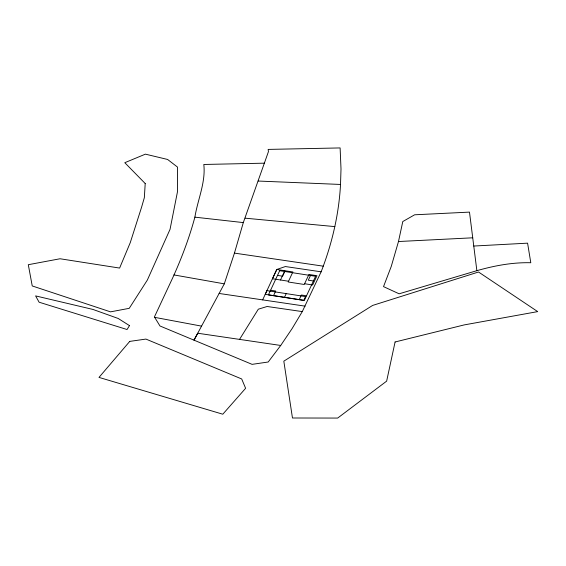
<?xml version="1.0" encoding="UTF-8"?>
<svg xmlns="http://www.w3.org/2000/svg" width="566" height="566" viewBox="0 0 566 566"><rect width="100%" height="100%" fill="white"/><g stroke="black" fill="none" stroke-linecap="round" stroke-linejoin="round"><path stroke-width="0.85" d="M340.52 184.452L341.008 169.008L340.116 147.931L268.15 149.41L268.433 151.667L243.309 222.594L234.444 253.108L224.299 283.849L193.996 340.166L197.718 333.233L280.715 345.458L292.106 328.591L302.286 311.597L321.134 271.814C331.98 243.882 338.928 214.415 340.52 184.452L258.153 181.042M398.485 241.526L402.787 221.547L414.623 214.797L469.49 212.109L476.869 270.675L399.122 293.804L383.522 286.622L391.262 266.395L398.485 241.526L472.73 237.805M280.715 345.458L268.199 362.007L252.082 364.355L159.98 325.981L154.426 316.939L172.425 278.43C181.467 258.612 189.2 238.201 194.888 217.16C197.675 199.692 205.854 182.344 203.81 164.473L264.407 163.171M262.652 299.874L276.76 269.48L285.377 266.544L321.134 271.814M280.51 279.993L284.832 270.718M273.52 295.7L275.699 291.023L270.583 290.231M284.79 271.51L282.611 276.18L277.503 275.387M284.5 297.32L286.233 293.613M299.223 299.69L301.395 295.013L306.51 295.806M310.493 275.5L308.314 280.177L313.423 280.969M239.545 339.402L258.315 309.192L267.138 306.489L302.286 311.597M476.869 270.675C494.387 265.687 512.513 262.263 530.795 262.744L527.59 243.161L473.763 246.04M245.17 218.179L334.874 226.612M194.888 217.16L243.309 222.594M234.444 253.108L323.25 266.161M219.127 293.464L305.131 306.149M288.54 281.238L272.479 278.748L276.802 269.473L292.863 271.97L288.193 281.981L304.26 284.479L308.93 274.46L316.96 275.713L312.637 284.981L304.607 283.736M173.932 274.927L224.299 283.849M154.688 317.356L201.546 326.129M145.207 183.518L144.337 197.697L141.585 207.191L130.272 242.609L119.617 268.072L60.06 258.761L28.3 264.704L32.234 285.943L110.497 311.852L129.239 308.329L147.351 280.057L170.048 229.329L177.519 191.534L177.483 167.069L167.6 159.463L145.412 154.15L124.789 162.697L145.207 183.518M395.082 341.984L386.642 381.144L337.669 418.069L292.466 417.998L283.821 361.165L372.633 305.428L478.518 272.005L537.7 311.611L464.198 324.912L395.082 341.984M266.954 290.62L265.228 294.327L303.779 300.32L305.506 296.605L266.954 290.62M279.682 270.718L268.411 294.9L304.331 300.482L315.602 276.293L279.682 270.718M129.487 325.62L127.067 329.525L39.111 302.209L35.601 295.898L92.93 309.432L118.23 318.481L129.487 325.62M129.748 341.397L99 377.409L222.799 414.213L245.616 388.297L241.689 378.965L145.915 339.076L129.748 341.397"/></g></svg>
